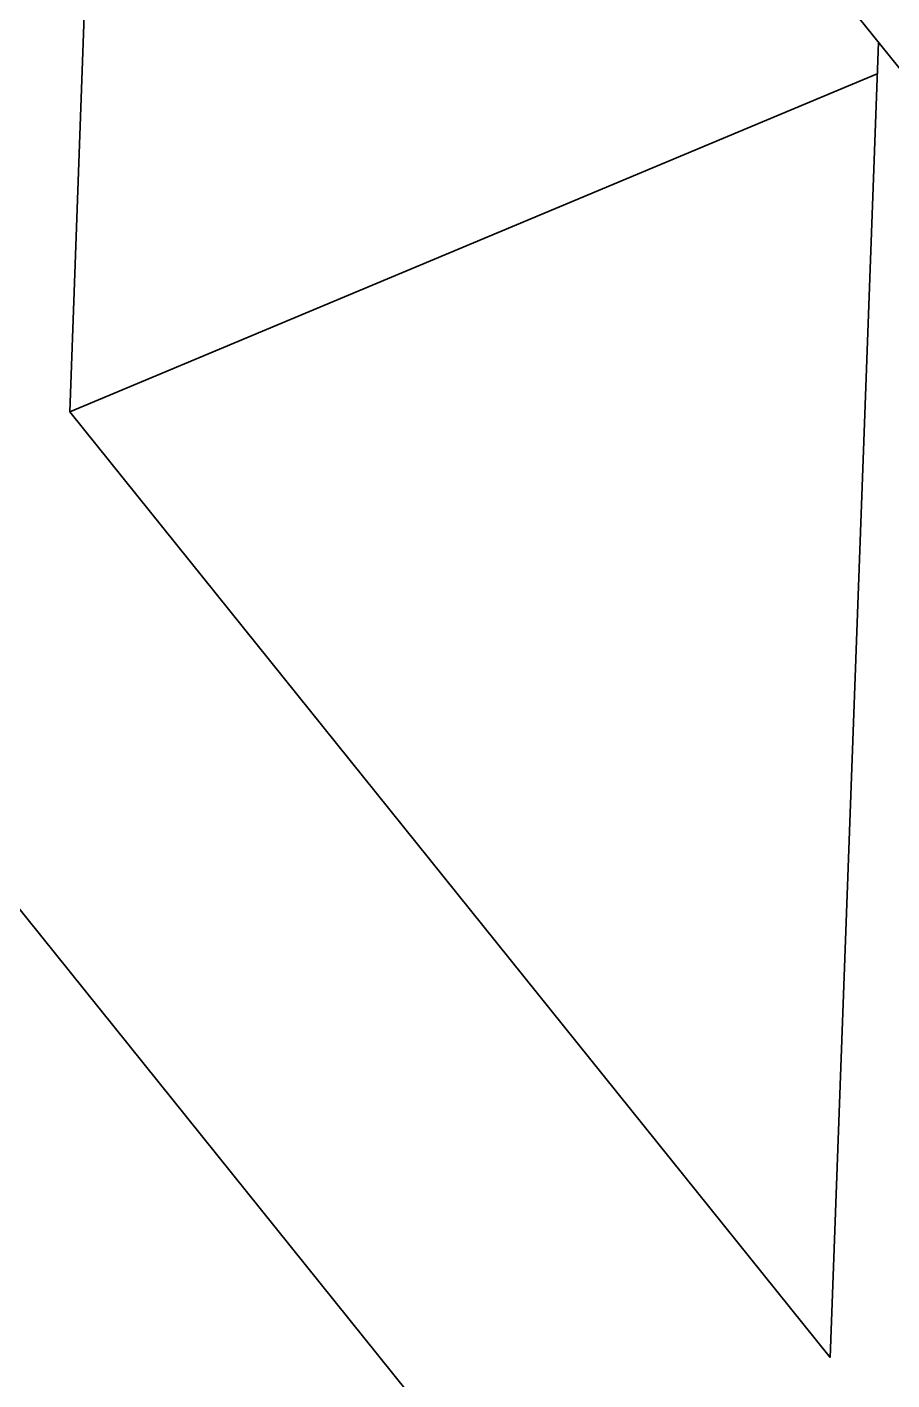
# Model space of a CAD drawing. Extents: x 23 to 417, y 3 to 294.
# Drawn here: x 281.78 to 282.839, y 64.744 to 66.401 of the extents above; entities that cross this region are included whole.
import ezdxf

# ---------------------------------------------------------------- set-up
doc = ezdxf.new("R2010")
doc.units = 0
doc.layers.get('0').update_dxf_attribs({"lineweight": 13})

# ---------------------------------------------------------------- blocks, each defined once
blk = doc.blocks.new('BLOCK4687')
at = {"color": 7, "lineweight": 35}
for p, q in [((-33.0306, -2.4689), (24.2929, -73.7354)), ((-30.8576, -17.0186), (24.3897, -85.704))]:
    blk.add_line(p, q, dxfattribs=at)
at = {"color": 7, "lineweight": 35, "ltscale": 0.201477}
for p, q in [((10.5706, -56.6754), (10.2756, -64.729)), ((14.9332, -70.5194), (15.2281, -62.4658))]:
    blk.add_line(p, q, dxfattribs=at)
at = {"color": 7, "lineweight": 35, "ltscale": 0.134025}
blk.add_line((15.221, -62.6594), (10.2756, -64.729), dxfattribs=at)
at = {"color": 7, "lineweight": 35, "ltscale": 0.185778}
blk.add_line((10.2756, -64.729), (14.9332, -70.5194), dxfattribs=at)

msp = doc.modelspace()

# ---------------------------------------------------------------- block references
at = {"lineweight": 0, "xscale": 0.2, "yscale": 0.2, "zscale": 0.2}
msp.add_blockref('BLOCK4687', (279.777, 78.8757), dxfattribs=at)

doc.saveas('drawing.dxf')
